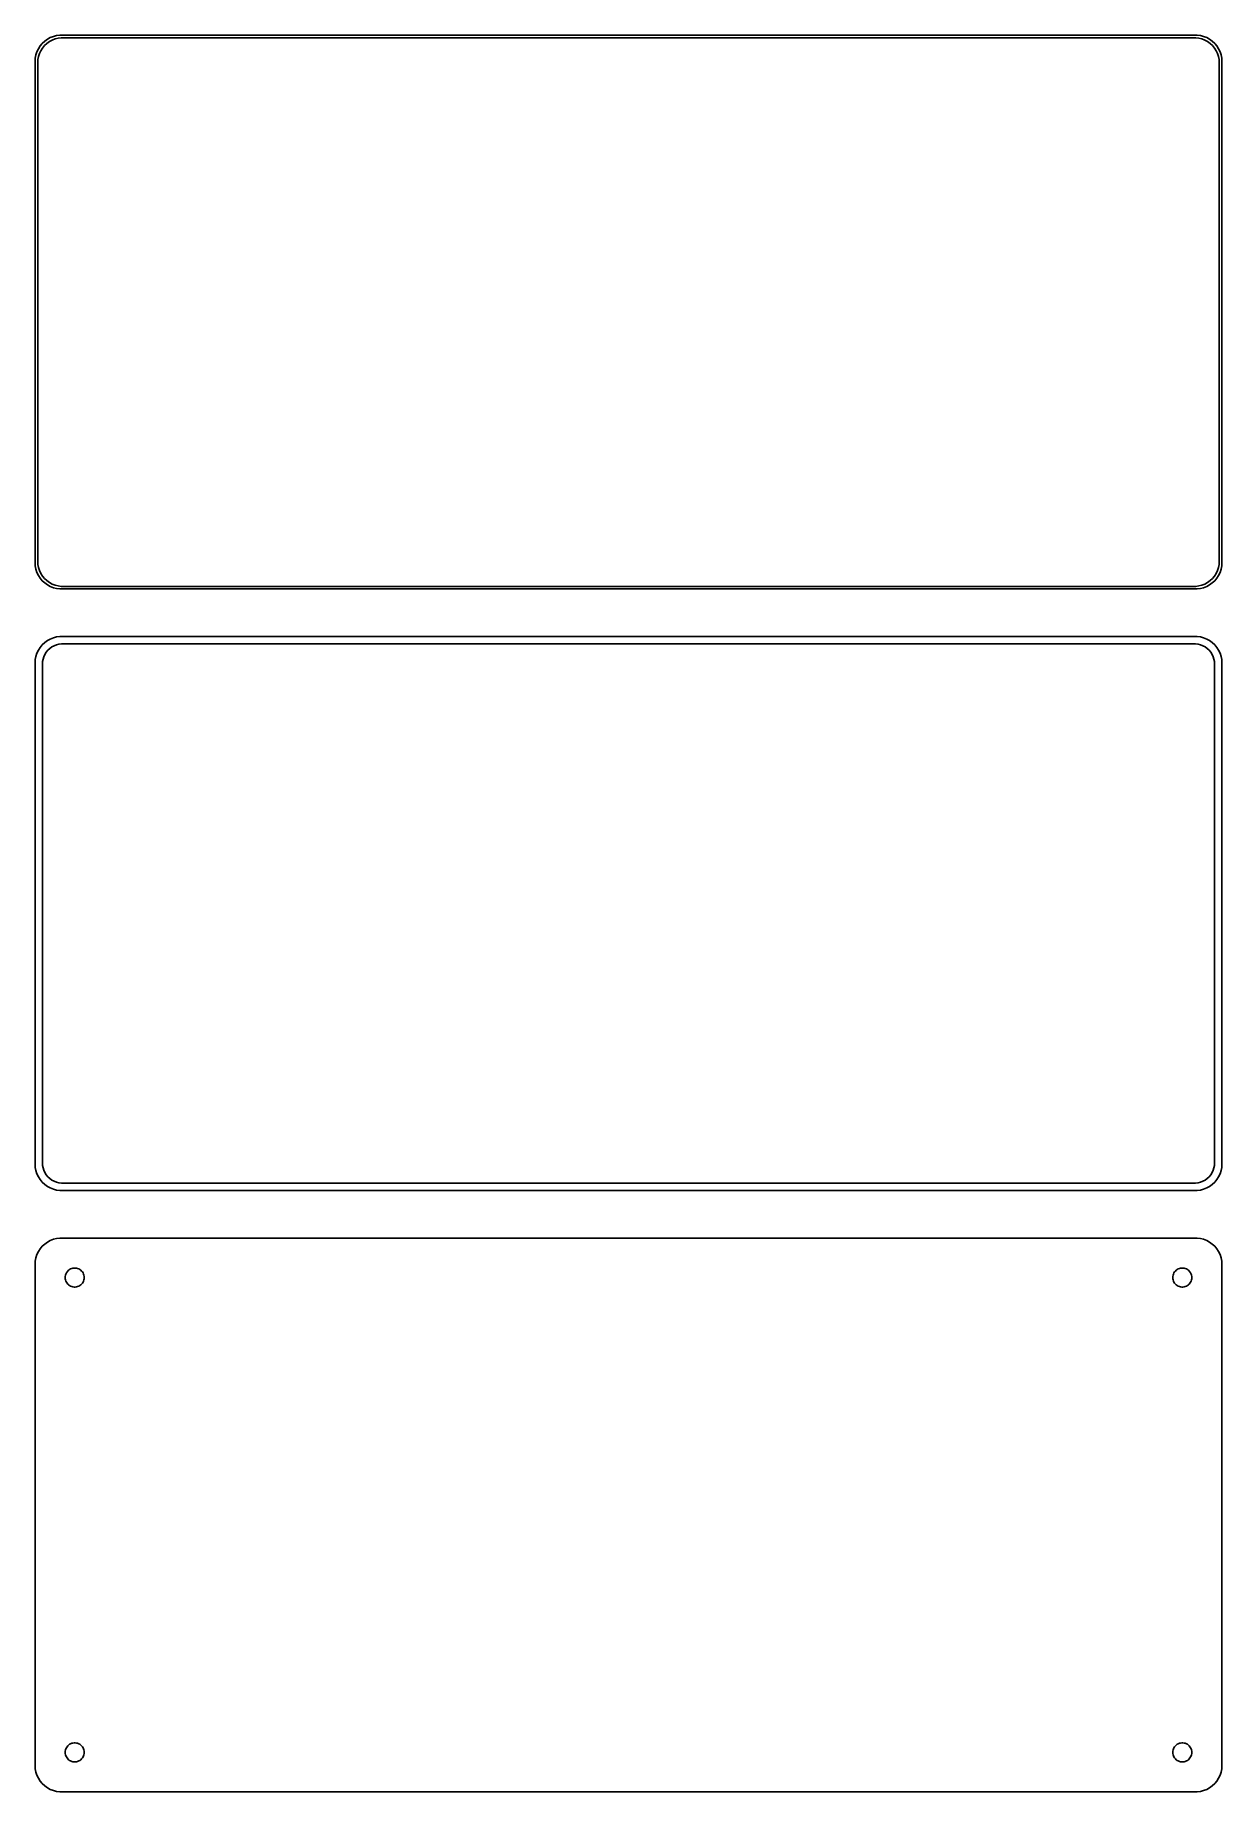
# Model space of a CAD drawing. Header units: metres. Extents: x -112 to 112, y 176 to 508.
import ezdxf

# ---------------------------------------------------------------- set-up
doc = ezdxf.new("R2010")
doc.units = ezdxf.units.M

msp = doc.modelspace()

# ---------------------------------------------------------------- linework, layer by layer
for p, q in [((-111.545, 506.439), (-111.882, 505.909)), ((-111.145, 506.923), (-111.545, 506.439)), ((-110.687, 507.353), (-111.145, 506.923)), ((-111.093, 506.042), (-110.713, 506.502)), ((-110.713, 506.502), (-110.278, 506.91)), ((-110.179, 507.722), (-110.687, 507.353)), ((-110.278, 506.91), (-109.795, 507.261)), ((-109.629, 508.024), (-110.179, 507.722)), ((-109.795, 507.261), (-109.272, 507.548)), ((-109.045, 508.255), (-109.629, 508.024)), ((-109.272, 507.548), (-108.718, 507.768)), ((-108.437, 508.411), (-109.045, 508.255)), ((-108.718, 507.768), (-108.14, 507.916)), ((-107.814, 508.49), (-108.437, 508.411)), ((-108.14, 507.916), (-107.548, 507.991)), ((107.814, 508.49), (-107.814, 508.49)), ((-107.548, 507.991), (107.548, 507.991)), ((107.548, 507.991), (108.14, 507.916)), ((108.437, 508.411), (107.814, 508.49)), ((108.14, 507.916), (108.718, 507.768)), ((109.045, 508.255), (108.437, 508.411)), ((108.718, 507.768), (109.272, 507.548)), ((109.629, 508.024), (109.045, 508.255)), ((109.272, 507.548), (109.795, 507.261)), ((110.179, 507.722), (109.629, 508.024)), ((109.795, 507.261), (110.278, 506.91)), ((110.687, 507.353), (110.179, 507.722)), ((110.278, 506.91), (110.713, 506.502)), ((111.145, 506.923), (110.687, 507.353)), ((110.713, 506.502), (111.093, 506.042)), ((111.545, 506.439), (111.145, 506.923)), ((111.882, 505.909), (111.545, 506.439)), ((-112.461, 504.127), (-112.5, 503.5)), ((-112.5, 503.5), (-112.5, 408.5)), ((-112.343, 504.743), (-112.461, 504.127)), ((-112.149, 505.341), (-112.343, 504.743)), ((-111.882, 505.909), (-112.149, 505.341)), ((-112, 503.25), (-111.963, 503.845)), ((-112, 408.75), (-112, 503.25)), ((-111.963, 503.845), (-111.851, 504.431)), ((-111.851, 504.431), (-111.666, 504.999)), ((-111.666, 504.999), (-111.412, 505.538)), ((-111.412, 505.538), (-111.093, 506.042)), ((111.093, 506.042), (111.412, 505.538)), ((111.412, 505.538), (111.666, 504.999)), ((111.666, 504.999), (111.851, 504.431)), ((111.851, 504.431), (111.963, 503.845)), ((112.149, 505.341), (111.882, 505.909)), ((111.963, 503.845), (112, 503.25)), ((112, 503.25), (112, 408.75)), ((112.343, 504.743), (112.149, 505.341)), ((112.461, 504.127), (112.343, 504.743)), ((112.5, 503.5), (112.461, 504.127)), ((112.5, 408.5), (112.5, 503.5)), ((-112.5, 408.5), (-112.461, 407.873)), ((-112.461, 407.873), (-112.343, 407.257)), ((-112.343, 407.257), (-112.149, 406.659)), ((-112.149, 406.659), (-111.882, 406.091)), ((-111.963, 408.155), (-112, 408.75)), ((-111.851, 407.569), (-111.963, 408.155)), ((-111.666, 407.001), (-111.851, 407.569)), ((-111.412, 406.462), (-111.666, 407.001)), ((-111.093, 405.958), (-111.412, 406.462)), ((111.412, 406.462), (111.093, 405.958)), ((111.666, 407.001), (111.412, 406.462)), ((111.851, 407.569), (111.666, 407.001)), ((111.963, 408.155), (111.851, 407.569)), ((111.882, 406.091), (112.149, 406.659)), ((112, 408.75), (111.963, 408.155)), ((112.149, 406.659), (112.343, 407.257)), ((112.343, 407.257), (112.461, 407.873)), ((112.461, 407.873), (112.5, 408.5)), ((-111.882, 406.091), (-111.545, 405.561)), ((-111.545, 405.561), (-111.145, 405.077)), ((-111.145, 405.077), (-110.687, 404.647)), ((-110.713, 405.498), (-111.093, 405.958)), ((-110.278, 405.09), (-110.713, 405.498)), ((-110.687, 404.647), (-110.179, 404.278)), ((-109.795, 404.739), (-110.278, 405.09)), ((-110.179, 404.278), (-109.629, 403.976)), ((-109.272, 404.452), (-109.795, 404.739)), ((-109.629, 403.976), (-109.045, 403.745)), ((-108.718, 404.232), (-109.272, 404.452)), ((-109.045, 403.745), (-108.437, 403.589)), ((-108.14, 404.084), (-108.718, 404.232)), ((-108.437, 403.589), (-107.814, 403.51)), ((-107.548, 404.009), (-108.14, 404.084)), ((-107.814, 403.51), (107.814, 403.51)), ((107.548, 404.009), (-107.548, 404.009)), ((108.14, 404.084), (107.548, 404.009)), ((107.814, 403.51), (108.437, 403.589)), ((108.718, 404.232), (108.14, 404.084)), ((108.437, 403.589), (109.045, 403.745)), ((109.272, 404.452), (108.718, 404.232)), ((109.045, 403.745), (109.629, 403.976)), ((109.795, 404.739), (109.272, 404.452)), ((109.629, 403.976), (110.179, 404.278)), ((110.278, 405.09), (109.795, 404.739)), ((110.179, 404.278), (110.687, 404.647)), ((110.713, 405.498), (110.278, 405.09)), ((110.687, 404.647), (111.145, 405.077)), ((111.093, 405.958), (110.713, 405.498)), ((111.145, 405.077), (111.545, 405.561)), ((111.545, 405.561), (111.882, 406.091)), ((-111.145, 392.923), (-111.545, 392.439)), ((-110.687, 393.353), (-111.145, 392.923)), ((-110.179, 393.722), (-110.687, 393.353)), ((-109.629, 394.024), (-110.179, 393.722)), ((-109.045, 394.255), (-109.629, 394.024)), ((-108.437, 394.411), (-109.045, 394.255)), ((-108.898, 392.751), (-108.446, 392.93)), ((-108.446, 392.93), (-107.975, 393.051)), ((-107.814, 394.49), (-108.437, 394.411)), ((-107.975, 393.051), (-107.493, 393.112)), ((107.814, 394.49), (-107.814, 394.49)), ((-107.493, 393.112), (107.493, 393.112)), ((107.493, 393.112), (107.975, 393.051)), ((108.437, 394.411), (107.814, 394.49)), ((107.975, 393.051), (108.446, 392.93)), ((109.045, 394.255), (108.437, 394.411)), ((108.446, 392.93), (108.898, 392.751)), ((109.629, 394.024), (109.045, 394.255)), ((110.179, 393.722), (109.629, 394.024)), ((110.687, 393.353), (110.179, 393.722)), ((111.145, 392.923), (110.687, 393.353)), ((111.545, 392.439), (111.145, 392.923)), ((-112.461, 390.127), (-112.5, 389.5)), ((-112.343, 390.743), (-112.461, 390.127)), ((-112.149, 391.341), (-112.343, 390.743)), ((-111.882, 391.909), (-112.149, 391.341)), ((-111.545, 392.439), (-111.882, 391.909)), ((-111.119, 389.25), (-111.089, 389.735)), ((-111.089, 389.735), (-110.998, 390.212)), ((-110.998, 390.212), (-110.848, 390.674)), ((-110.848, 390.674), (-110.641, 391.114)), ((-110.641, 391.114), (-110.38, 391.524)), ((-110.38, 391.524), (-110.071, 391.899)), ((-110.071, 391.899), (-109.716, 392.231)), ((-109.716, 392.231), (-109.323, 392.517)), ((-109.323, 392.517), (-108.898, 392.751)), ((108.898, 392.751), (109.323, 392.517)), ((109.323, 392.517), (109.716, 392.231)), ((109.716, 392.231), (110.071, 391.899)), ((110.071, 391.899), (110.38, 391.524)), ((110.38, 391.524), (110.641, 391.114)), ((110.641, 391.114), (110.848, 390.674)), ((110.848, 390.674), (110.998, 390.212)), ((110.998, 390.212), (111.089, 389.735)), ((111.089, 389.735), (111.119, 389.25)), ((111.882, 391.909), (111.545, 392.439)), ((112.149, 391.341), (111.882, 391.909)), ((112.343, 390.743), (112.149, 391.341)), ((112.461, 390.127), (112.343, 390.743)), ((112.5, 389.5), (112.461, 390.127)), ((-112.5, 389.5), (-112.5, 294.5)), ((-111.119, 294.75), (-111.119, 389.25)), ((111.119, 389.25), (111.119, 294.75)), ((112.5, 294.5), (112.5, 389.5)), ((-112.5, 294.5), (-112.461, 293.873)), ((-112.461, 293.873), (-112.343, 293.257)), ((-112.343, 293.257), (-112.149, 292.659)), ((-111.089, 294.265), (-111.119, 294.75)), ((-110.998, 293.788), (-111.089, 294.265)), ((-110.848, 293.326), (-110.998, 293.788)), ((-110.641, 292.886), (-110.848, 293.326)), ((110.848, 293.326), (110.641, 292.886)), ((110.998, 293.788), (110.848, 293.326)), ((111.089, 294.265), (110.998, 293.788)), ((111.119, 294.75), (111.089, 294.265)), ((112.149, 292.659), (112.343, 293.257)), ((112.343, 293.257), (112.461, 293.873)), ((112.461, 293.873), (112.5, 294.5)), ((-112.149, 292.659), (-111.882, 292.091)), ((-111.882, 292.091), (-111.545, 291.561)), ((-111.545, 291.561), (-111.145, 291.077)), ((-111.145, 291.077), (-110.687, 290.647)), ((-110.687, 290.647), (-110.179, 290.278)), ((-110.38, 292.476), (-110.641, 292.886)), ((-110.071, 292.101), (-110.38, 292.476)), ((-110.179, 290.278), (-109.629, 289.976)), ((-109.716, 291.769), (-110.071, 292.101)), ((-109.323, 291.483), (-109.716, 291.769)), ((-109.629, 289.976), (-109.045, 289.745)), ((-108.898, 291.249), (-109.323, 291.483)), ((-109.045, 289.745), (-108.437, 289.589)), ((-108.446, 291.07), (-108.898, 291.249)), ((-107.975, 290.949), (-108.446, 291.07)), ((-107.493, 290.888), (-107.975, 290.949)), ((107.493, 290.888), (-107.493, 290.888)), ((107.975, 290.949), (107.493, 290.888)), ((108.446, 291.07), (107.975, 290.949)), ((108.437, 289.589), (109.045, 289.745)), ((108.898, 291.249), (108.446, 291.07)), ((109.323, 291.483), (108.898, 291.249)), ((109.045, 289.745), (109.629, 289.976)), ((109.716, 291.769), (109.323, 291.483)), ((109.629, 289.976), (110.179, 290.278)), ((110.071, 292.101), (109.716, 291.769)), ((110.38, 292.476), (110.071, 292.101)), ((110.179, 290.278), (110.687, 290.647)), ((110.641, 292.886), (110.38, 292.476)), ((110.687, 290.647), (111.145, 291.077)), ((111.145, 291.077), (111.545, 291.561)), ((111.545, 291.561), (111.882, 292.091)), ((111.882, 292.091), (112.149, 292.659)), ((-108.437, 289.589), (-107.814, 289.51)), ((-107.814, 289.51), (107.814, 289.51)), ((107.814, 289.51), (108.437, 289.589)), ((-110.179, 279.722), (-110.687, 279.353)), ((-109.629, 280.024), (-110.179, 279.722)), ((-109.045, 280.255), (-109.629, 280.024)), ((-108.437, 280.411), (-109.045, 280.255)), ((-107.814, 280.49), (-108.437, 280.411)), ((107.814, 280.49), (-107.814, 280.49)), ((108.437, 280.411), (107.814, 280.49)), ((109.045, 280.255), (108.437, 280.411)), ((109.629, 280.024), (109.045, 280.255)), ((110.179, 279.722), (109.629, 280.024)), ((110.687, 279.353), (110.179, 279.722)), ((-112.343, 276.743), (-112.461, 276.127)), ((-112.149, 277.341), (-112.343, 276.743)), ((-111.882, 277.909), (-112.149, 277.341)), ((-111.545, 278.439), (-111.882, 277.909)), ((-111.145, 278.923), (-111.545, 278.439)), ((-110.687, 279.353), (-111.145, 278.923)), ((111.145, 278.923), (110.687, 279.353)), ((111.545, 278.439), (111.145, 278.923)), ((111.882, 277.909), (111.545, 278.439)), ((112.149, 277.341), (111.882, 277.909)), ((112.343, 276.743), (112.149, 277.341)), ((112.461, 276.127), (112.343, 276.743)), ((-112.461, 276.127), (-112.5, 275.5)), ((-112.5, 275.5), (-112.5, 180.5)), ((-106.8, 273), (-106.786, 273.226)), ((-106.786, 273.226), (-106.743, 273.448)), ((-106.743, 273.448), (-106.674, 273.663)), ((-106.674, 273.663), (-106.577, 273.867)), ((-106.577, 273.867), (-106.456, 274.058)), ((-106.456, 274.058), (-106.312, 274.232)), ((-106.312, 274.232), (-106.147, 274.387)), ((-106.147, 274.387), (-105.964, 274.52)), ((-105.964, 274.52), (-105.766, 274.629)), ((-105.766, 274.629), (-105.556, 274.712)), ((-105.556, 274.712), (-105.337, 274.768)), ((-105.337, 274.768), (-105.113, 274.796)), ((-105.113, 274.796), (-104.887, 274.796)), ((-104.887, 274.796), (-104.663, 274.768)), ((-104.663, 274.768), (-104.444, 274.712)), ((-104.444, 274.712), (-104.234, 274.629)), ((-104.234, 274.629), (-104.036, 274.52)), ((-104.036, 274.52), (-103.853, 274.387)), ((-103.853, 274.387), (-103.688, 274.232)), ((-103.688, 274.232), (-103.544, 274.058)), ((-103.544, 274.058), (-103.423, 273.867)), ((-103.423, 273.867), (-103.326, 273.663)), ((-103.326, 273.663), (-103.257, 273.448)), ((-103.257, 273.448), (-103.214, 273.226)), ((-103.214, 273.226), (-103.2, 273)), ((103.2, 273), (103.214, 273.226)), ((103.214, 273.226), (103.257, 273.448)), ((103.257, 273.448), (103.326, 273.663)), ((103.326, 273.663), (103.423, 273.867)), ((103.423, 273.867), (103.544, 274.058)), ((103.544, 274.058), (103.688, 274.232)), ((103.688, 274.232), (103.853, 274.387)), ((103.853, 274.387), (104.036, 274.52)), ((104.036, 274.52), (104.234, 274.629)), ((104.234, 274.629), (104.444, 274.712)), ((104.444, 274.712), (104.663, 274.768)), ((104.663, 274.768), (104.887, 274.796)), ((104.887, 274.796), (105.113, 274.796)), ((105.113, 274.796), (105.337, 274.768)), ((105.337, 274.768), (105.556, 274.712)), ((105.556, 274.712), (105.766, 274.629)), ((105.766, 274.629), (105.964, 274.52)), ((105.964, 274.52), (106.147, 274.387)), ((106.147, 274.387), (106.312, 274.232)), ((106.312, 274.232), (106.456, 274.058)), ((106.456, 274.058), (106.577, 273.867)), ((106.577, 273.867), (106.674, 273.663)), ((106.674, 273.663), (106.743, 273.448)), ((106.743, 273.448), (106.786, 273.226)), ((106.786, 273.226), (106.8, 273)), ((112.5, 275.5), (112.461, 276.127)), ((112.5, 180.5), (112.5, 275.5)), ((-106.786, 272.774), (-106.8, 273)), ((-106.743, 272.552), (-106.786, 272.774)), ((-106.674, 272.337), (-106.743, 272.552)), ((-106.577, 272.133), (-106.674, 272.337)), ((-106.456, 271.942), (-106.577, 272.133)), ((-106.312, 271.768), (-106.456, 271.942)), ((-106.147, 271.613), (-106.312, 271.768)), ((-105.964, 271.48), (-106.147, 271.613)), ((-105.766, 271.371), (-105.964, 271.48)), ((-105.556, 271.288), (-105.766, 271.371)), ((-105.337, 271.232), (-105.556, 271.288)), ((-105.113, 271.204), (-105.337, 271.232)), ((-104.887, 271.204), (-105.113, 271.204)), ((-104.663, 271.232), (-104.887, 271.204)), ((-104.444, 271.288), (-104.663, 271.232)), ((-104.234, 271.371), (-104.444, 271.288)), ((-104.036, 271.48), (-104.234, 271.371)), ((-103.853, 271.613), (-104.036, 271.48)), ((-103.688, 271.768), (-103.853, 271.613)), ((-103.544, 271.942), (-103.688, 271.768)), ((-103.423, 272.133), (-103.544, 271.942)), ((-103.326, 272.337), (-103.423, 272.133)), ((-103.257, 272.552), (-103.326, 272.337)), ((-103.214, 272.774), (-103.257, 272.552)), ((-103.2, 273), (-103.214, 272.774)), ((103.214, 272.774), (103.2, 273)), ((103.257, 272.552), (103.214, 272.774)), ((103.326, 272.337), (103.257, 272.552)), ((103.423, 272.133), (103.326, 272.337)), ((103.544, 271.942), (103.423, 272.133)), ((103.688, 271.768), (103.544, 271.942)), ((103.853, 271.613), (103.688, 271.768)), ((104.036, 271.48), (103.853, 271.613)), ((104.234, 271.371), (104.036, 271.48)), ((104.444, 271.288), (104.234, 271.371)), ((104.663, 271.232), (104.444, 271.288)), ((104.887, 271.204), (104.663, 271.232)), ((105.113, 271.204), (104.887, 271.204)), ((105.337, 271.232), (105.113, 271.204)), ((105.556, 271.288), (105.337, 271.232)), ((105.766, 271.371), (105.556, 271.288)), ((105.964, 271.48), (105.766, 271.371)), ((106.147, 271.613), (105.964, 271.48)), ((106.312, 271.768), (106.147, 271.613)), ((106.456, 271.942), (106.312, 271.768)), ((106.577, 272.133), (106.456, 271.942)), ((106.674, 272.337), (106.577, 272.133)), ((106.743, 272.552), (106.674, 272.337)), ((106.786, 272.774), (106.743, 272.552)), ((106.8, 273), (106.786, 272.774)), ((-106.8, 183), (-106.786, 183.226)), ((-106.786, 183.226), (-106.743, 183.448)), ((-106.743, 183.448), (-106.674, 183.663)), ((-106.674, 183.663), (-106.577, 183.867)), ((-106.577, 183.867), (-106.456, 184.058)), ((-106.456, 184.058), (-106.312, 184.232)), ((-106.312, 184.232), (-106.147, 184.387)), ((-106.147, 184.387), (-105.964, 184.52)), ((-105.964, 184.52), (-105.766, 184.629)), ((-105.766, 184.629), (-105.556, 184.712)), ((-105.556, 184.712), (-105.337, 184.768)), ((-105.337, 184.768), (-105.113, 184.796)), ((-105.113, 184.796), (-104.887, 184.796)), ((-104.887, 184.796), (-104.663, 184.768)), ((-104.663, 184.768), (-104.444, 184.712)), ((-104.444, 184.712), (-104.234, 184.629)), ((-104.234, 184.629), (-104.036, 184.52)), ((-104.036, 184.52), (-103.853, 184.387)), ((-103.853, 184.387), (-103.688, 184.232)), ((-103.688, 184.232), (-103.544, 184.058)), ((-103.544, 184.058), (-103.423, 183.867)), ((-103.423, 183.867), (-103.326, 183.663)), ((-103.326, 183.663), (-103.257, 183.448)), ((-103.257, 183.448), (-103.214, 183.226)), ((-103.214, 183.226), (-103.2, 183)), ((103.2, 183), (103.214, 183.226)), ((103.214, 183.226), (103.257, 183.448)), ((103.257, 183.448), (103.326, 183.663)), ((103.326, 183.663), (103.423, 183.867)), ((103.423, 183.867), (103.544, 184.058)), ((103.544, 184.058), (103.688, 184.232)), ((103.688, 184.232), (103.853, 184.387)), ((103.853, 184.387), (104.036, 184.52)), ((104.036, 184.52), (104.234, 184.629)), ((104.234, 184.629), (104.444, 184.712)), ((104.444, 184.712), (104.663, 184.768)), ((104.663, 184.768), (104.887, 184.796)), ((104.887, 184.796), (105.113, 184.796)), ((105.113, 184.796), (105.337, 184.768)), ((105.337, 184.768), (105.556, 184.712)), ((105.556, 184.712), (105.766, 184.629)), ((105.766, 184.629), (105.964, 184.52)), ((105.964, 184.52), (106.147, 184.387)), ((106.147, 184.387), (106.312, 184.232)), ((106.312, 184.232), (106.456, 184.058)), ((106.456, 184.058), (106.577, 183.867)), ((106.577, 183.867), (106.674, 183.663)), ((106.674, 183.663), (106.743, 183.448)), ((106.743, 183.448), (106.786, 183.226)), ((106.786, 183.226), (106.8, 183)), ((-112.5, 180.5), (-112.461, 179.873)), ((-112.461, 179.873), (-112.343, 179.257)), ((-106.786, 182.774), (-106.8, 183)), ((-106.743, 182.552), (-106.786, 182.774)), ((-106.674, 182.337), (-106.743, 182.552)), ((-106.577, 182.133), (-106.674, 182.337)), ((-106.456, 181.942), (-106.577, 182.133)), ((-106.312, 181.768), (-106.456, 181.942)), ((-106.147, 181.613), (-106.312, 181.768)), ((-105.964, 181.48), (-106.147, 181.613)), ((-105.766, 181.371), (-105.964, 181.48)), ((-105.556, 181.288), (-105.766, 181.371)), ((-105.337, 181.232), (-105.556, 181.288)), ((-105.113, 181.204), (-105.337, 181.232)), ((-104.887, 181.204), (-105.113, 181.204)), ((-104.663, 181.232), (-104.887, 181.204)), ((-104.444, 181.288), (-104.663, 181.232)), ((-104.234, 181.371), (-104.444, 181.288)), ((-104.036, 181.48), (-104.234, 181.371)), ((-103.853, 181.613), (-104.036, 181.48)), ((-103.688, 181.768), (-103.853, 181.613)), ((-103.544, 181.942), (-103.688, 181.768)), ((-103.423, 182.133), (-103.544, 181.942)), ((-103.326, 182.337), (-103.423, 182.133)), ((-103.257, 182.552), (-103.326, 182.337)), ((-103.214, 182.774), (-103.257, 182.552)), ((-103.2, 183), (-103.214, 182.774)), ((103.214, 182.774), (103.2, 183)), ((103.257, 182.552), (103.214, 182.774)), ((103.326, 182.337), (103.257, 182.552)), ((103.423, 182.133), (103.326, 182.337)), ((103.544, 181.942), (103.423, 182.133)), ((103.688, 181.768), (103.544, 181.942)), ((103.853, 181.613), (103.688, 181.768)), ((104.036, 181.48), (103.853, 181.613)), ((104.234, 181.371), (104.036, 181.48)), ((104.444, 181.288), (104.234, 181.371)), ((104.663, 181.232), (104.444, 181.288)), ((104.887, 181.204), (104.663, 181.232)), ((105.113, 181.204), (104.887, 181.204)), ((105.337, 181.232), (105.113, 181.204)), ((105.556, 181.288), (105.337, 181.232)), ((105.766, 181.371), (105.556, 181.288)), ((105.964, 181.48), (105.766, 181.371)), ((106.147, 181.613), (105.964, 181.48)), ((106.312, 181.768), (106.147, 181.613)), ((106.456, 181.942), (106.312, 181.768)), ((106.577, 182.133), (106.456, 181.942)), ((106.674, 182.337), (106.577, 182.133)), ((106.743, 182.552), (106.674, 182.337)), ((106.786, 182.774), (106.743, 182.552)), ((106.8, 183), (106.786, 182.774)), ((112.343, 179.257), (112.461, 179.873)), ((112.461, 179.873), (112.5, 180.5)), ((-112.343, 179.257), (-112.149, 178.659)), ((-112.149, 178.659), (-111.882, 178.091)), ((-111.882, 178.091), (-111.545, 177.561)), ((-111.545, 177.561), (-111.145, 177.077)), ((-111.145, 177.077), (-110.687, 176.647)), ((-110.687, 176.647), (-110.179, 176.278)), ((110.179, 176.278), (110.687, 176.647)), ((110.687, 176.647), (111.145, 177.077)), ((111.145, 177.077), (111.545, 177.561)), ((111.545, 177.561), (111.882, 178.091)), ((111.882, 178.091), (112.149, 178.659)), ((112.149, 178.659), (112.343, 179.257)), ((-110.179, 176.278), (-109.629, 175.976)), ((-109.629, 175.976), (-109.045, 175.745)), ((-109.045, 175.745), (-108.437, 175.589)), ((-108.437, 175.589), (-107.814, 175.51)), ((-107.814, 175.51), (107.814, 175.51)), ((107.814, 175.51), (108.437, 175.589)), ((108.437, 175.589), (109.045, 175.745)), ((109.045, 175.745), (109.629, 175.976)), ((109.629, 175.976), (110.179, 176.278))]:
    msp.add_line(p, q)

doc.saveas('drawing.dxf')
